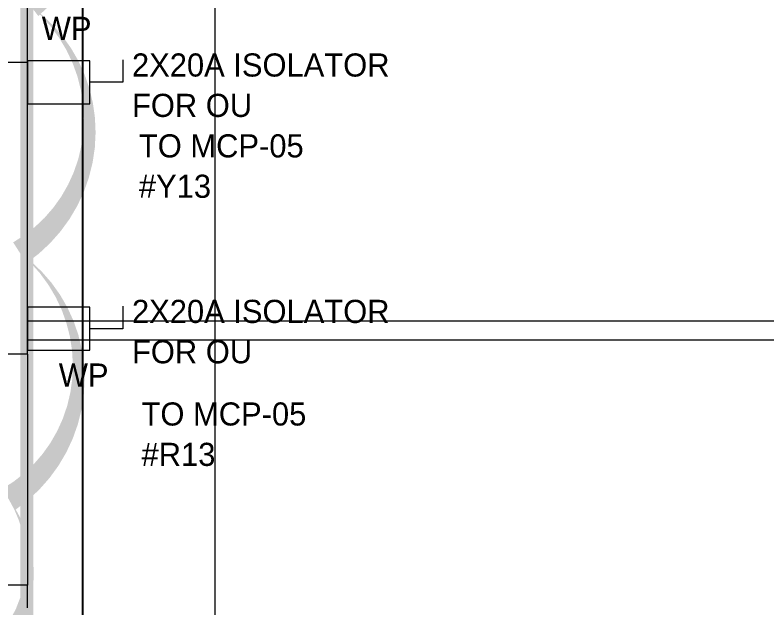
# Model space of a CAD drawing. Header units: metres. Extents: x 75097 to 220695, y -1557923 to -1361206.
# Drawn here: x 115034 to 120896, y -1447773 to -1443154 of the extents above; entities that cross this region are included whole.
import ezdxf

# ---------------------------------------------------------------- set-up
doc = ezdxf.new("R2010")
doc.units = ezdxf.units.M
doc.linetypes.add('DASHED2', pattern=[0.375, 0.25, -0.125])
doc.layers.get('0').update_dxf_attribs({"lineweight": 0})
doc.layers.add('A-100 - Copy$0$axes', color=8, linetype='Continuous')
doc.layers.add('A-100 - Copy$0$Proj', color=8, linetype='Continuous', lineweight=0)
doc.layers.add('A-100 - Copy$0$Walls', color=8, linetype='Continuous', lineweight=0)
for name, color, linetype, lineweight, true_color in [('E-POWR', 7, 'Continuous', 9, 0x4e7e3e), ('E-POWR-IDEN _1-100_', 7, 'Continuous', 9, 0x4e7e3e), ('REV 01', 7, 'Continuous', 0, 0xe41b4d)]:
    doc.layers.add(name, color=color, linetype=linetype, lineweight=lineweight, true_color=true_color)
doc.styles.add('Optima_5', font='', dxfattribs={"height": 3.001645})
doc.styles.get('Optima_5').set_extended_font_data('Optima')

# ---------------------------------------------------------------- blocks, each defined once
blk = doc.blocks.new('GI-041_dwg__U120-3902841-GI-041')
at = {"layer": 'E-POWR', "flags": 128}
blk.add_lwpolyline([(-0.1145, 0), (0.1145, 0), (0.1145, 0.1572), (-0.1145, 0.1572)], close=True, dxfattribs=at)
blk.add_lwpolyline([(0.2354, 0.1613), (0.2354, 0.0786), (0.1145, 0.0786)], dxfattribs=at)
blk = doc.blocks.new('A-100 - Copy')
at = {"layer": 'A-100 - Copy$0$axes'}
blk.add_line((115563.3, -1477297.4, 0), (115563.3, -1366771.9, 0), dxfattribs=at)
blk.add_line((115563.3, -1477297.4, 0), (115563.3, -1366771.9, 0), dxfattribs=at)
at = {"layer": 'A-100 - Copy$0$Proj'}
for p, q in [((115130.3, -1443522.7, 2.4), (115130.3, -1441722.7, 2.4)), ((122212.4, -1445537.7, 2.4), (115130.3, -1445537.7, 2.4)), ((122140.3, -1445687.7, 2.4), (115130.3, -1445687.7, 2.4)), ((115130.3, -1445796.4, 2.4), (115130.3, -1447596.4, 2.4))]:
    blk.add_line(p, q, dxfattribs=at)
at = {"layer": 'A-100 - Copy$0$Proj', "elevation": 0}
blk.add_lwpolyline([(157571.2, -1442382.7), (157571.2, -1453692.7), (116594.6, -1453692.7), (116594.6, -1442382.7)], close=True, dxfattribs=at)
at = {"layer": 'A-100 - Copy$0$Walls'}
for p, q in [((115130.3, -1443522.7, 2.4), (114930.3, -1443522.7, 2.4)), ((115130.3, -1445796.4, 2.4), (115130.3, -1443522.7, 2.4)), ((115130.3, -1445796.4, 1.2), (114930.3, -1445796.4, 1.2)), ((115130.3, -1447596.4, 1.2), (114930.3, -1447596.4, 1.2)), ((115130.3, -1447772.7, 2.4), (115130.3, -1447596.4, 1.2))]:
    blk.add_line(p, q, dxfattribs=at)

msp = doc.modelspace()

# ---------------------------------------------------------------- linework, layer by layer
at = {"layer": 'E-POWR', "color": 240, "linetype": 'DASHED2', "ltscale": 500, "true_color": 0xf10e52, "const_width": 100, "elevation": 0}
msp.add_lwpolyline([(115125.3, -1447867.7), (115125.3, -1441102.7), (159446.3, -1441102.7)], dxfattribs=at)

# ---------------------------------------------------------------- block references
at = {"color": 85, "xscale": 2127.341102341351, "yscale": 2127.341102341351, "zscale": 2127.341102341351}
for p in [(115373.9, -1443844.6, 2.4), (115373.9, -1445764.3, 2.4)]:
    msp.add_blockref('GI-041_dwg__U120-3902841-GI-041', p, dxfattribs=at)

# ---------------------------------------------------------------- texts
at = {"layer": 'E-POWR-IDEN _1-100_', "attachment_point": 1, "rotation": 360, "line_spacing_factor": 1.047943, "style": 'Optima_5'}
for s, insert, char_height, width in [('WP', (115242.3, -1443167.3, 0), 180.1, 3.637978807091713e-12), ('2X20A ISOLATOR\\PFOR OU', (115945.5, -1443452.5, 2.4), 180.099, 2475.925), ('TO MCP-05 \\P#Y13', (115999.4, -1444082.6), 180.1, 2475.925), ('2X20A ISOLATOR\\PFOR OU', (115945.5, -1445372.2, 2.4), 180.099, 2475.925), ('WP', (115374.9, -1445868.2), 180.1, 3.637978807091713e-12), ('TO MCP-05 \\P#R13', (116020, -1446171.4), 180.1, 2475.925)]:
    msp.add_mtext(s, dxfattribs=dict(at, insert=insert, char_height=char_height, width=width))

# ---------------------------------------------------------------- next in the draw order: block references
msp.add_blockref('A-100 - Copy', (0, 0))

# ---------------------------------------------------------------- next in the draw order: linework, layer by layer
at = {"layer": 'REV 01', "color": 3, "elevation": -2.4}
msp.add_lwpolyline([(109329.6, -1441683.3, 0, 192.3, -0.520567), (111248.8, -1441562.7, 0, 192.3, -0.520567), (113168.1, -1441442.1, 0, 192.3, -0.520567), (115087.3, -1441321.4, 0, 192.3, -0.520567), (115156.8, -1443084.5, 0, 192.3, -0.520567), (115071, -1445005.6, 0, 192.3, -0.520567), (114985.3, -1446926.7, 0, 192.3, -0.520567), (114437.2, -1448371.9, 0, 192.3, -0.520567), (112514.4, -1448402.3, 0, 192.3, -0.520567), (110591.6, -1448432.7, 0, 192.3, -0.520567), (108974, -1448169.5, 0, 192.3, -0.520567), (109079.3, -1446249.4, 0, 192.3, -0.520567), (109184.6, -1444329.3, 0, 192.3, -0.520567)], format="xyseb", close=True, dxfattribs=at)

doc.saveas('drawing.dxf')
